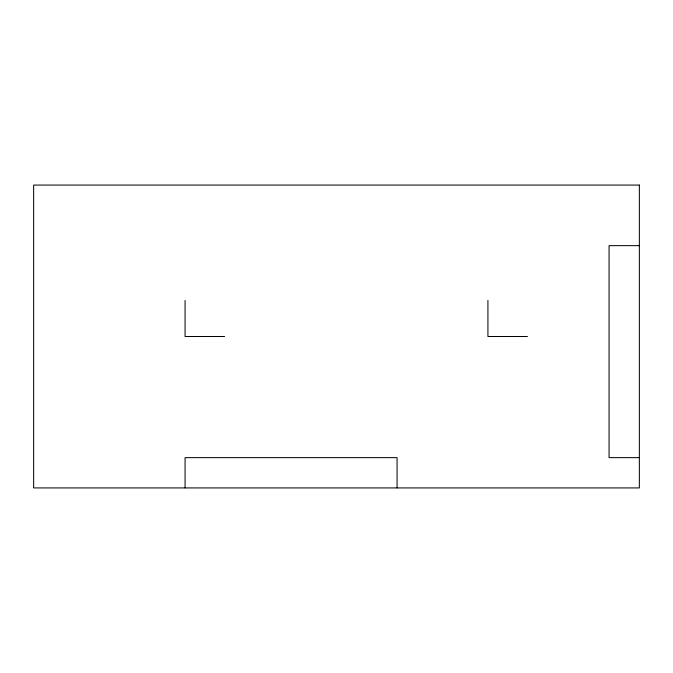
<?xml version="1.0" encoding="UTF-8"?>
<svg xmlns="http://www.w3.org/2000/svg" width="673" height="673" viewBox="0 0 673 673"><rect width="100%" height="100%" fill="white"/><g stroke="black" fill="none" stroke-linecap="round" stroke-linejoin="round"><path stroke-width="1.01" d="M639.35 245.645L609.065 245.645L609.065 457.64L639.35 457.64M224.589 336.5L185.075 336.5L185.075 300.469M527.439 336.5L487.925 336.5L487.925 300.469M397.07 487.925L397.07 457.64L185.075 457.64L185.075 487.925M639.35 185.075L33.65 185.075L33.65 487.925L639.35 487.925L639.35 185.075"/></g></svg>
